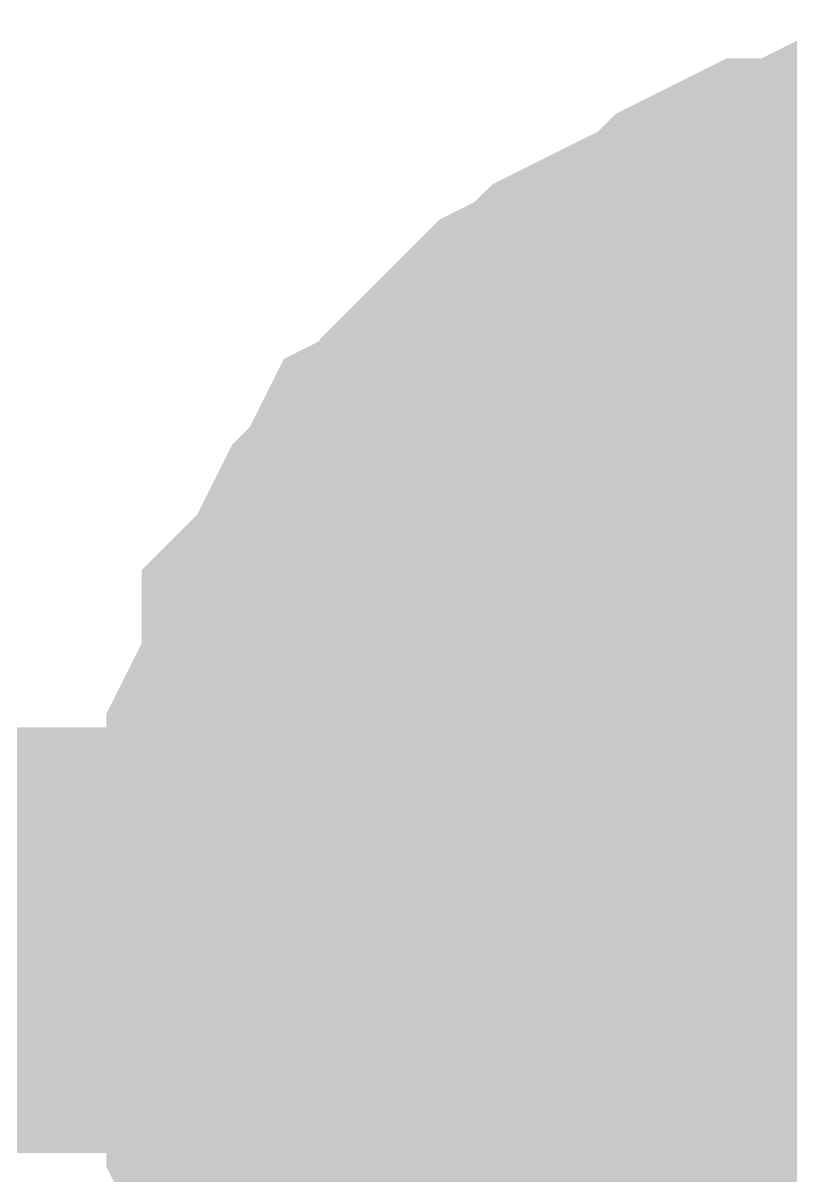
# Model space of a CAD drawing. Header units: inches. Extents: x 0 to 569, y 0 to 432.
# Drawn here: x 52.638 to 53.179, y 114.134 to 114.946 of the extents above; entities that cross this region are included whole.
import ezdxf

# ---------------------------------------------------------------- set-up
doc = ezdxf.new("R2010")
doc.units = ezdxf.units.IN
doc.layers.add('Sheet', color=255, linetype='Continuous')

msp = doc.modelspace()

# ---------------------------------------------------------------- linework, layer by layer
at = {"layer": 'Sheet'}
for points in [[(52.83398, 114.3, 0.29972, 0.29972, 0), (52.83398, 114.3248, 0.29972, 0.29972, 0), (52.83398, 114.34961, 0.29972, 0.29972, 0), (52.83398, 114.37441, 0.29972, 0.29972, 0), (52.84639, 114.39922, 0.29972, 0.29972, 0), (52.84639, 114.42402, 0.29972, 0.29972, 0), (52.85879, 114.44883, 0.29972, 0.29972, 0), (52.87119, 114.47363, 0.29972, 0.29972, 0), (52.87119, 114.49844, 0.29972, 0.29972, 0), (52.88359, 114.51084, 0.29972, 0.29972, 0), (52.896, 114.53564, 0.29972, 0.29972, 0), (52.9084, 114.56045, 0.29972, 0.29972, 0), (52.9208, 114.57285, 0.29972, 0.29972, 0), (52.9332, 114.59766, 0.29972, 0.29972, 0), (52.95801, 114.61006, 0.29972, 0.29972, 0), (52.97041, 114.63486, 0.29972, 0.29972, 0), (52.98281, 114.64727, 0.29972, 0.29972, 0), (53.00762, 114.67207, 0.29972, 0.29972, 0), (53.02002, 114.68447, 0.29972, 0.29972, 0), (53.04482, 114.69688, 0.29972, 0.29972, 0), (53.05723, 114.70928, 0.29972, 0.29972, 0), (53.08203, 114.72168, 0.29972, 0.29972, 0), (53.10684, 114.73408, 0.29972, 0.29972, 0), (53.13164, 114.74648, 0.29972, 0.29972, 0), (53.14404, 114.75889, 0.29972, 0.29972, 0), (53.16885, 114.77129, 0.29972, 0.29972, 0), (53.19365, 114.77129, 0.29972, 0.29972, 0), (53.21846, 114.78369, 0.29972, 0.29972, 0), (53.24326, 114.78369, 0.29972, 0.29972, 0), (53.26807, 114.79609, 0.29972, 0.29972, 0), (53.29287, 114.79609, 0.29972, 0.29972, 0), (53.31768, 114.79609, 0.29972, 0.29972, 0), (53.34248, 114.79609, 0.29972, 0.29972, 0)], [(52.83398, 114.3, 0.29972, 0.29972, 0), (52.83398, 114.3248, 0.29972, 0.29972, 0), (52.83398, 114.34961, 0.29972, 0.29972, 0), (52.83398, 114.37441, 0.29972, 0.29972, 0), (52.84639, 114.39922, 0.29972, 0.29972, 0), (52.84639, 114.42402, 0.29972, 0.29972, 0), (52.85879, 114.44883, 0.29972, 0.29972, 0), (52.87119, 114.47363, 0.29972, 0.29972, 0), (52.87119, 114.49844, 0.29972, 0.29972, 0), (52.88359, 114.51084, 0.29972, 0.29972, 0), (52.896, 114.53564, 0.29972, 0.29972, 0), (52.9084, 114.56045, 0.29972, 0.29972, 0), (52.9208, 114.57285, 0.29972, 0.29972, 0), (52.9332, 114.59766, 0.29972, 0.29972, 0), (52.95801, 114.61006, 0.29972, 0.29972, 0), (52.97041, 114.63486, 0.29972, 0.29972, 0), (52.98281, 114.64727, 0.29972, 0.29972, 0), (53.00762, 114.67207, 0.29972, 0.29972, 0), (53.02002, 114.68447, 0.29972, 0.29972, 0), (53.04482, 114.69688, 0.29972, 0.29972, 0), (53.05723, 114.70928, 0.29972, 0.29972, 0), (53.08203, 114.72168, 0.29972, 0.29972, 0), (53.10684, 114.73408, 0.29972, 0.29972, 0), (53.13164, 114.74648, 0.29972, 0.29972, 0), (53.14404, 114.75889, 0.29972, 0.29972, 0), (53.16885, 114.77129, 0.29972, 0.29972, 0), (53.19365, 114.77129, 0.29972, 0.29972, 0), (53.21846, 114.78369, 0.29972, 0.29972, 0), (53.24326, 114.78369, 0.29972, 0.29972, 0), (53.26807, 114.79609, 0.29972, 0.29972, 0), (53.29287, 114.79609, 0.29972, 0.29972, 0), (53.31768, 114.79609, 0.29972, 0.29972, 0), (53.34248, 114.79609, 0.29972, 0.29972, 0)], [(52.83398, 114.3, 0.29972, 0.29972, 0), (52.83398, 114.3248, 0.29972, 0.29972, 0), (52.83398, 114.34961, 0.29972, 0.29972, 0), (52.83398, 114.37441, 0.29972, 0.29972, 0), (52.84639, 114.39922, 0.29972, 0.29972, 0), (52.84639, 114.42402, 0.29972, 0.29972, 0), (52.85879, 114.44883, 0.29972, 0.29972, 0), (52.87119, 114.47363, 0.29972, 0.29972, 0), (52.87119, 114.49844, 0.29972, 0.29972, 0), (52.88359, 114.51084, 0.29972, 0.29972, 0), (52.896, 114.53564, 0.29972, 0.29972, 0), (52.9084, 114.56045, 0.29972, 0.29972, 0), (52.9208, 114.57285, 0.29972, 0.29972, 0), (52.9332, 114.59766, 0.29972, 0.29972, 0), (52.95801, 114.61006, 0.29972, 0.29972, 0), (52.97041, 114.63486, 0.29972, 0.29972, 0), (52.98281, 114.64727, 0.29972, 0.29972, 0), (53.00762, 114.67207, 0.29972, 0.29972, 0), (53.02002, 114.68447, 0.29972, 0.29972, 0), (53.04482, 114.69688, 0.29972, 0.29972, 0), (53.05723, 114.70928, 0.29972, 0.29972, 0), (53.08203, 114.72168, 0.29972, 0.29972, 0), (53.10684, 114.73408, 0.29972, 0.29972, 0), (53.13164, 114.74648, 0.29972, 0.29972, 0), (53.14404, 114.75889, 0.29972, 0.29972, 0), (53.16885, 114.77129, 0.29972, 0.29972, 0), (53.19365, 114.77129, 0.29972, 0.29972, 0), (53.21846, 114.78369, 0.29972, 0.29972, 0), (53.24326, 114.78369, 0.29972, 0.29972, 0), (53.26807, 114.79609, 0.29972, 0.29972, 0), (53.29287, 114.79609, 0.29972, 0.29972, 0), (53.31768, 114.79609, 0.29972, 0.29972, 0), (53.34248, 114.79609, 0.29972, 0.29972, 0)], [(52.83398, 114.3, 0.29972, 0.29972, 0), (52.83398, 114.3248, 0.29972, 0.29972, 0), (52.83398, 114.34961, 0.29972, 0.29972, 0), (52.83398, 114.37441, 0.29972, 0.29972, 0), (52.84639, 114.39922, 0.29972, 0.29972, 0), (52.84639, 114.42402, 0.29972, 0.29972, 0), (52.85879, 114.44883, 0.29972, 0.29972, 0), (52.87119, 114.47363, 0.29972, 0.29972, 0), (52.87119, 114.49844, 0.29972, 0.29972, 0), (52.88359, 114.51084, 0.29972, 0.29972, 0), (52.896, 114.53564, 0.29972, 0.29972, 0), (52.9084, 114.56045, 0.29972, 0.29972, 0), (52.9208, 114.57285, 0.29972, 0.29972, 0), (52.9332, 114.59766, 0.29972, 0.29972, 0), (52.95801, 114.61006, 0.29972, 0.29972, 0), (52.97041, 114.63486, 0.29972, 0.29972, 0), (52.98281, 114.64727, 0.29972, 0.29972, 0), (53.00762, 114.67207, 0.29972, 0.29972, 0), (53.02002, 114.68447, 0.29972, 0.29972, 0), (53.04482, 114.69688, 0.29972, 0.29972, 0), (53.05723, 114.70928, 0.29972, 0.29972, 0), (53.08203, 114.72168, 0.29972, 0.29972, 0), (53.10684, 114.73408, 0.29972, 0.29972, 0), (53.13164, 114.74648, 0.29972, 0.29972, 0), (53.14404, 114.75889, 0.29972, 0.29972, 0), (53.16885, 114.77129, 0.29972, 0.29972, 0), (53.19365, 114.77129, 0.29972, 0.29972, 0), (53.21846, 114.78369, 0.29972, 0.29972, 0), (53.24326, 114.78369, 0.29972, 0.29972, 0), (53.26807, 114.79609, 0.29972, 0.29972, 0), (53.29287, 114.79609, 0.29972, 0.29972, 0), (53.31768, 114.79609, 0.29972, 0.29972, 0), (53.34248, 114.79609, 0.29972, 0.29972, 0)], [(52.83398, 114.3, 0.29972, 0.29972, 0), (52.83398, 114.3248, 0.29972, 0.29972, 0), (52.83398, 114.34961, 0.29972, 0.29972, 0), (52.83398, 114.37441, 0.29972, 0.29972, 0), (52.84639, 114.39922, 0.29972, 0.29972, 0), (52.84639, 114.42402, 0.29972, 0.29972, 0), (52.85879, 114.44883, 0.29972, 0.29972, 0), (52.87119, 114.47363, 0.29972, 0.29972, 0), (52.87119, 114.49844, 0.29972, 0.29972, 0), (52.88359, 114.51084, 0.29972, 0.29972, 0), (52.896, 114.53564, 0.29972, 0.29972, 0), (52.9084, 114.56045, 0.29972, 0.29972, 0), (52.9208, 114.57285, 0.29972, 0.29972, 0), (52.9332, 114.59766, 0.29972, 0.29972, 0), (52.95801, 114.61006, 0.29972, 0.29972, 0), (52.97041, 114.63486, 0.29972, 0.29972, 0), (52.98281, 114.64727, 0.29972, 0.29972, 0), (53.00762, 114.67207, 0.29972, 0.29972, 0), (53.02002, 114.68447, 0.29972, 0.29972, 0), (53.04482, 114.69688, 0.29972, 0.29972, 0), (53.05723, 114.70928, 0.29972, 0.29972, 0), (53.08203, 114.72168, 0.29972, 0.29972, 0), (53.10684, 114.73408, 0.29972, 0.29972, 0), (53.13164, 114.74648, 0.29972, 0.29972, 0), (53.14404, 114.75889, 0.29972, 0.29972, 0), (53.16885, 114.77129, 0.29972, 0.29972, 0), (53.19365, 114.77129, 0.29972, 0.29972, 0), (53.21846, 114.78369, 0.29972, 0.29972, 0), (53.24326, 114.78369, 0.29972, 0.29972, 0), (53.26807, 114.79609, 0.29972, 0.29972, 0), (53.29287, 114.79609, 0.29972, 0.29972, 0), (53.31768, 114.79609, 0.29972, 0.29972, 0), (53.34248, 114.79609, 0.29972, 0.29972, 0)], [(52.83398, 114.3, 0.29972, 0.29972, 0), (52.83398, 114.3248, 0.29972, 0.29972, 0), (52.83398, 114.34961, 0.29972, 0.29972, 0), (52.83398, 114.37441, 0.29972, 0.29972, 0), (52.84639, 114.39922, 0.29972, 0.29972, 0), (52.84639, 114.42402, 0.29972, 0.29972, 0), (52.85879, 114.44883, 0.29972, 0.29972, 0), (52.87119, 114.47363, 0.29972, 0.29972, 0), (52.87119, 114.49844, 0.29972, 0.29972, 0), (52.88359, 114.51084, 0.29972, 0.29972, 0), (52.896, 114.53564, 0.29972, 0.29972, 0), (52.9084, 114.56045, 0.29972, 0.29972, 0), (52.9208, 114.57285, 0.29972, 0.29972, 0), (52.9332, 114.59766, 0.29972, 0.29972, 0), (52.95801, 114.61006, 0.29972, 0.29972, 0), (52.97041, 114.63486, 0.29972, 0.29972, 0), (52.98281, 114.64727, 0.29972, 0.29972, 0), (53.00762, 114.67207, 0.29972, 0.29972, 0), (53.02002, 114.68447, 0.29972, 0.29972, 0), (53.04482, 114.69688, 0.29972, 0.29972, 0), (53.05723, 114.70928, 0.29972, 0.29972, 0), (53.08203, 114.72168, 0.29972, 0.29972, 0), (53.10684, 114.73408, 0.29972, 0.29972, 0), (53.13164, 114.74648, 0.29972, 0.29972, 0), (53.14404, 114.75889, 0.29972, 0.29972, 0), (53.16885, 114.77129, 0.29972, 0.29972, 0), (53.19365, 114.77129, 0.29972, 0.29972, 0), (53.21846, 114.78369, 0.29972, 0.29972, 0), (53.24326, 114.78369, 0.29972, 0.29972, 0), (53.26807, 114.79609, 0.29972, 0.29972, 0), (53.29287, 114.79609, 0.29972, 0.29972, 0), (53.31768, 114.79609, 0.29972, 0.29972, 0), (53.34248, 114.79609, 0.29972, 0.29972, 0)], [(52.83398, 114.3, 0.29972, 0.29972, 0), (52.83398, 114.3248, 0.29972, 0.29972, 0), (52.83398, 114.34961, 0.29972, 0.29972, 0), (52.83398, 114.37441, 0.29972, 0.29972, 0), (52.84639, 114.39922, 0.29972, 0.29972, 0), (52.84639, 114.42402, 0.29972, 0.29972, 0), (52.85879, 114.44883, 0.29972, 0.29972, 0), (52.87119, 114.47363, 0.29972, 0.29972, 0), (52.87119, 114.49844, 0.29972, 0.29972, 0), (52.88359, 114.51084, 0.29972, 0.29972, 0), (52.896, 114.53564, 0.29972, 0.29972, 0), (52.9084, 114.56045, 0.29972, 0.29972, 0), (52.9208, 114.57285, 0.29972, 0.29972, 0), (52.9332, 114.59766, 0.29972, 0.29972, 0), (52.95801, 114.61006, 0.29972, 0.29972, 0), (52.97041, 114.63486, 0.29972, 0.29972, 0), (52.98281, 114.64727, 0.29972, 0.29972, 0), (53.00762, 114.67207, 0.29972, 0.29972, 0), (53.02002, 114.68447, 0.29972, 0.29972, 0), (53.04482, 114.69688, 0.29972, 0.29972, 0), (53.05723, 114.70928, 0.29972, 0.29972, 0), (53.08203, 114.72168, 0.29972, 0.29972, 0), (53.10684, 114.73408, 0.29972, 0.29972, 0), (53.13164, 114.74648, 0.29972, 0.29972, 0), (53.14404, 114.75889, 0.29972, 0.29972, 0), (53.16885, 114.77129, 0.29972, 0.29972, 0), (53.19365, 114.77129, 0.29972, 0.29972, 0), (53.21846, 114.78369, 0.29972, 0.29972, 0), (53.24326, 114.78369, 0.29972, 0.29972, 0), (53.26807, 114.79609, 0.29972, 0.29972, 0), (53.29287, 114.79609, 0.29972, 0.29972, 0), (53.31768, 114.79609, 0.29972, 0.29972, 0), (53.34248, 114.79609, 0.29972, 0.29972, 0)], [(52.83398, 114.3, 0.09906, 0.09906, 0), (52.83398, 114.3248, 0.09906, 0.09906, 0), (52.83398, 114.34961, 0.09906, 0.09906, 0), (52.83398, 114.37441, 0.09906, 0.09906, 0), (52.84639, 114.39922, 0.09906, 0.09906, 0), (52.84639, 114.42402, 0.09906, 0.09906, 0), (52.85879, 114.44883, 0.09906, 0.09906, 0), (52.87119, 114.47363, 0.09906, 0.09906, 0), (52.87119, 114.49844, 0.09906, 0.09906, 0), (52.88359, 114.51084, 0.09906, 0.09906, 0), (52.896, 114.53564, 0.09906, 0.09906, 0), (52.9084, 114.56045, 0.09906, 0.09906, 0), (52.9208, 114.57285, 0.09906, 0.09906, 0), (52.9332, 114.59766, 0.09906, 0.09906, 0), (52.95801, 114.61006, 0.09906, 0.09906, 0), (52.97041, 114.63486, 0.09906, 0.09906, 0), (52.98281, 114.64727, 0.09906, 0.09906, 0), (53.00762, 114.67207, 0.09906, 0.09906, 0), (53.02002, 114.68447, 0.09906, 0.09906, 0), (53.04482, 114.69688, 0.09906, 0.09906, 0), (53.05723, 114.70928, 0.09906, 0.09906, 0), (53.08203, 114.72168, 0.09906, 0.09906, 0), (53.10684, 114.73408, 0.09906, 0.09906, 0), (53.13164, 114.74648, 0.09906, 0.09906, 0), (53.14404, 114.75889, 0.09906, 0.09906, 0), (53.16885, 114.77129, 0.09906, 0.09906, 0), (53.19365, 114.77129, 0.09906, 0.09906, 0), (53.21846, 114.78369, 0.09906, 0.09906, 0), (53.24326, 114.78369, 0.09906, 0.09906, 0)], [(52.83398, 114.3, 0.09906, 0.09906, 0), (52.83398, 114.3248, 0.09906, 0.09906, 0), (52.83398, 114.34961, 0.09906, 0.09906, 0), (52.83398, 114.37441, 0.09906, 0.09906, 0), (52.84639, 114.39922, 0.09906, 0.09906, 0), (52.84639, 114.42402, 0.09906, 0.09906, 0), (52.85879, 114.44883, 0.09906, 0.09906, 0), (52.87119, 114.47363, 0.09906, 0.09906, 0), (52.87119, 114.49844, 0.09906, 0.09906, 0), (52.88359, 114.51084, 0.09906, 0.09906, 0), (52.896, 114.53564, 0.09906, 0.09906, 0), (52.9084, 114.56045, 0.09906, 0.09906, 0), (52.9208, 114.57285, 0.09906, 0.09906, 0), (52.9332, 114.59766, 0.09906, 0.09906, 0), (52.95801, 114.61006, 0.09906, 0.09906, 0), (52.97041, 114.63486, 0.09906, 0.09906, 0), (52.98281, 114.64727, 0.09906, 0.09906, 0), (53.00762, 114.67207, 0.09906, 0.09906, 0), (53.02002, 114.68447, 0.09906, 0.09906, 0), (53.04482, 114.69688, 0.09906, 0.09906, 0), (53.05723, 114.70928, 0.09906, 0.09906, 0), (53.08203, 114.72168, 0.09906, 0.09906, 0), (53.10684, 114.73408, 0.09906, 0.09906, 0), (53.13164, 114.74648, 0.09906, 0.09906, 0), (53.14404, 114.75889, 0.09906, 0.09906, 0), (53.16885, 114.77129, 0.09906, 0.09906, 0), (53.19365, 114.77129, 0.09906, 0.09906, 0), (53.21846, 114.78369, 0.09906, 0.09906, 0), (53.24326, 114.78369, 0.09906, 0.09906, 0)], [(52.83398, 114.3, 0.09906, 0.09906, 0), (52.83398, 114.3248, 0.09906, 0.09906, 0), (52.83398, 114.34961, 0.09906, 0.09906, 0), (52.83398, 114.37441, 0.09906, 0.09906, 0), (52.84639, 114.39922, 0.09906, 0.09906, 0), (52.84639, 114.42402, 0.09906, 0.09906, 0), (52.85879, 114.44883, 0.09906, 0.09906, 0), (52.87119, 114.47363, 0.09906, 0.09906, 0), (52.87119, 114.49844, 0.09906, 0.09906, 0), (52.88359, 114.51084, 0.09906, 0.09906, 0), (52.896, 114.53564, 0.09906, 0.09906, 0), (52.9084, 114.56045, 0.09906, 0.09906, 0), (52.9208, 114.57285, 0.09906, 0.09906, 0), (52.9332, 114.59766, 0.09906, 0.09906, 0), (52.95801, 114.61006, 0.09906, 0.09906, 0), (52.97041, 114.63486, 0.09906, 0.09906, 0), (52.98281, 114.64727, 0.09906, 0.09906, 0), (53.00762, 114.67207, 0.09906, 0.09906, 0), (53.02002, 114.68447, 0.09906, 0.09906, 0), (53.04482, 114.69688, 0.09906, 0.09906, 0), (53.05723, 114.70928, 0.09906, 0.09906, 0), (53.08203, 114.72168, 0.09906, 0.09906, 0), (53.10684, 114.73408, 0.09906, 0.09906, 0), (53.13164, 114.74648, 0.09906, 0.09906, 0), (53.14404, 114.75889, 0.09906, 0.09906, 0), (53.16885, 114.77129, 0.09906, 0.09906, 0), (53.19365, 114.77129, 0.09906, 0.09906, 0), (53.21846, 114.78369, 0.09906, 0.09906, 0), (53.24326, 114.78369, 0.09906, 0.09906, 0)], [(52.83398, 114.3, 0.09906, 0.09906, 0), (52.83398, 114.3248, 0.09906, 0.09906, 0), (52.83398, 114.34961, 0.09906, 0.09906, 0), (52.83398, 114.37441, 0.09906, 0.09906, 0), (52.84639, 114.39922, 0.09906, 0.09906, 0), (52.84639, 114.42402, 0.09906, 0.09906, 0), (52.85879, 114.44883, 0.09906, 0.09906, 0), (52.87119, 114.47363, 0.09906, 0.09906, 0), (52.87119, 114.49844, 0.09906, 0.09906, 0), (52.88359, 114.51084, 0.09906, 0.09906, 0), (52.896, 114.53564, 0.09906, 0.09906, 0), (52.9084, 114.56045, 0.09906, 0.09906, 0), (52.9208, 114.57285, 0.09906, 0.09906, 0), (52.9332, 114.59766, 0.09906, 0.09906, 0), (52.95801, 114.61006, 0.09906, 0.09906, 0), (52.97041, 114.63486, 0.09906, 0.09906, 0), (52.98281, 114.64727, 0.09906, 0.09906, 0), (53.00762, 114.67207, 0.09906, 0.09906, 0), (53.02002, 114.68447, 0.09906, 0.09906, 0), (53.04482, 114.69688, 0.09906, 0.09906, 0), (53.05723, 114.70928, 0.09906, 0.09906, 0), (53.08203, 114.72168, 0.09906, 0.09906, 0), (53.10684, 114.73408, 0.09906, 0.09906, 0), (53.13164, 114.74648, 0.09906, 0.09906, 0), (53.14404, 114.75889, 0.09906, 0.09906, 0), (53.16885, 114.77129, 0.09906, 0.09906, 0), (53.19365, 114.77129, 0.09906, 0.09906, 0), (53.21846, 114.78369, 0.09906, 0.09906, 0), (53.24326, 114.78369, 0.09906, 0.09906, 0)], [(52.83398, 114.3, 0.09906, 0.09906, 0), (52.83398, 114.3248, 0.09906, 0.09906, 0), (52.83398, 114.34961, 0.09906, 0.09906, 0), (52.83398, 114.37441, 0.09906, 0.09906, 0), (52.84639, 114.39922, 0.09906, 0.09906, 0), (52.84639, 114.42402, 0.09906, 0.09906, 0), (52.85879, 114.44883, 0.09906, 0.09906, 0), (52.87119, 114.47363, 0.09906, 0.09906, 0), (52.87119, 114.49844, 0.09906, 0.09906, 0), (52.88359, 114.51084, 0.09906, 0.09906, 0), (52.896, 114.53564, 0.09906, 0.09906, 0), (52.9084, 114.56045, 0.09906, 0.09906, 0), (52.9208, 114.57285, 0.09906, 0.09906, 0), (52.9332, 114.59766, 0.09906, 0.09906, 0), (52.95801, 114.61006, 0.09906, 0.09906, 0), (52.97041, 114.63486, 0.09906, 0.09906, 0), (52.98281, 114.64727, 0.09906, 0.09906, 0), (53.00762, 114.67207, 0.09906, 0.09906, 0), (53.02002, 114.68447, 0.09906, 0.09906, 0), (53.04482, 114.69688, 0.09906, 0.09906, 0), (53.05723, 114.70928, 0.09906, 0.09906, 0), (53.08203, 114.72168, 0.09906, 0.09906, 0), (53.10684, 114.73408, 0.09906, 0.09906, 0), (53.13164, 114.74648, 0.09906, 0.09906, 0), (53.14404, 114.75889, 0.09906, 0.09906, 0), (53.16885, 114.77129, 0.09906, 0.09906, 0), (53.19365, 114.77129, 0.09906, 0.09906, 0), (53.21846, 114.78369, 0.09906, 0.09906, 0), (53.24326, 114.78369, 0.09906, 0.09906, 0)], [(52.83398, 114.3, 0.09906, 0.09906, 0), (52.83398, 114.3248, 0.09906, 0.09906, 0), (52.83398, 114.34961, 0.09906, 0.09906, 0), (52.83398, 114.37441, 0.09906, 0.09906, 0), (52.84639, 114.39922, 0.09906, 0.09906, 0), (52.84639, 114.42402, 0.09906, 0.09906, 0), (52.85879, 114.44883, 0.09906, 0.09906, 0), (52.87119, 114.47363, 0.09906, 0.09906, 0), (52.87119, 114.49844, 0.09906, 0.09906, 0), (52.88359, 114.51084, 0.09906, 0.09906, 0), (52.896, 114.53564, 0.09906, 0.09906, 0), (52.9084, 114.56045, 0.09906, 0.09906, 0), (52.9208, 114.57285, 0.09906, 0.09906, 0), (52.9332, 114.59766, 0.09906, 0.09906, 0), (52.95801, 114.61006, 0.09906, 0.09906, 0), (52.97041, 114.63486, 0.09906, 0.09906, 0), (52.98281, 114.64727, 0.09906, 0.09906, 0), (53.00762, 114.67207, 0.09906, 0.09906, 0), (53.02002, 114.68447, 0.09906, 0.09906, 0), (53.04482, 114.69688, 0.09906, 0.09906, 0), (53.05723, 114.70928, 0.09906, 0.09906, 0), (53.08203, 114.72168, 0.09906, 0.09906, 0), (53.10684, 114.73408, 0.09906, 0.09906, 0), (53.13164, 114.74648, 0.09906, 0.09906, 0), (53.14404, 114.75889, 0.09906, 0.09906, 0), (53.16885, 114.77129, 0.09906, 0.09906, 0), (53.19365, 114.77129, 0.09906, 0.09906, 0), (53.21846, 114.78369, 0.09906, 0.09906, 0), (53.24326, 114.78369, 0.09906, 0.09906, 0)], [(52.83398, 114.3, 0.09906, 0.09906, 0), (52.83398, 114.3248, 0.09906, 0.09906, 0), (52.83398, 114.34961, 0.09906, 0.09906, 0), (52.83398, 114.37441, 0.09906, 0.09906, 0), (52.84639, 114.39922, 0.09906, 0.09906, 0), (52.84639, 114.42402, 0.09906, 0.09906, 0), (52.85879, 114.44883, 0.09906, 0.09906, 0), (52.87119, 114.47363, 0.09906, 0.09906, 0), (52.87119, 114.49844, 0.09906, 0.09906, 0), (52.88359, 114.51084, 0.09906, 0.09906, 0), (52.896, 114.53564, 0.09906, 0.09906, 0), (52.9084, 114.56045, 0.09906, 0.09906, 0), (52.9208, 114.57285, 0.09906, 0.09906, 0), (52.9332, 114.59766, 0.09906, 0.09906, 0), (52.95801, 114.61006, 0.09906, 0.09906, 0), (52.97041, 114.63486, 0.09906, 0.09906, 0), (52.98281, 114.64727, 0.09906, 0.09906, 0), (53.00762, 114.67207, 0.09906, 0.09906, 0), (53.02002, 114.68447, 0.09906, 0.09906, 0), (53.04482, 114.69688, 0.09906, 0.09906, 0), (53.05723, 114.70928, 0.09906, 0.09906, 0), (53.08203, 114.72168, 0.09906, 0.09906, 0), (53.10684, 114.73408, 0.09906, 0.09906, 0), (53.13164, 114.74648, 0.09906, 0.09906, 0), (53.14404, 114.75889, 0.09906, 0.09906, 0), (53.16885, 114.77129, 0.09906, 0.09906, 0), (53.19365, 114.77129, 0.09906, 0.09906, 0), (53.21846, 114.78369, 0.09906, 0.09906, 0), (53.24326, 114.78369, 0.09906, 0.09906, 0)], [(114.3, 96.51504, 0.29972, 0.29972, 0), (50.8, 96.51504, 0.29972, 0.29972, 0), (50.8, 114.3, 0.29972, 0.29972, 0), (53.34248, 114.3, 0.29972, 0.29972, 0)], [(52.95801, 113.97754, 0.29972, 0.29972, 0), (52.9332, 113.98994, 0.29972, 0.29972, 0), (52.9208, 114.01475, 0.29972, 0.29972, 0), (52.9084, 114.03955, 0.29972, 0.29972, 0), (52.896, 114.05195, 0.29972, 0.29972, 0), (52.88359, 114.07676, 0.29972, 0.29972, 0), (52.87119, 114.10156, 0.29972, 0.29972, 0), (52.87119, 114.12637, 0.29972, 0.29972, 0), (52.85879, 114.15117, 0.29972, 0.29972, 0), (52.84639, 114.17598, 0.29972, 0.29972, 0), (52.84639, 114.20078, 0.29972, 0.29972, 0), (52.83398, 114.22559, 0.29972, 0.29972, 0), (52.83398, 114.25039, 0.29972, 0.29972, 0), (52.83398, 114.2752, 0.29972, 0.29972, 0), (52.83398, 114.3, 0.29972, 0.29972, 0)], [(52.83398, 114.3, 0.29972, 0.29972, 0), (52.83398, 114.3, 0.29972, 0.29972, 0)], [(52.95801, 113.97754, 0.29972, 0.29972, 0), (52.9332, 113.98994, 0.29972, 0.29972, 0), (52.9208, 114.01475, 0.29972, 0.29972, 0), (52.9084, 114.03955, 0.29972, 0.29972, 0), (52.896, 114.05195, 0.29972, 0.29972, 0), (52.88359, 114.07676, 0.29972, 0.29972, 0), (52.87119, 114.10156, 0.29972, 0.29972, 0), (52.87119, 114.12637, 0.29972, 0.29972, 0), (52.85879, 114.15117, 0.29972, 0.29972, 0), (52.84639, 114.17598, 0.29972, 0.29972, 0), (52.84639, 114.20078, 0.29972, 0.29972, 0), (52.83398, 114.22559, 0.29972, 0.29972, 0), (52.83398, 114.25039, 0.29972, 0.29972, 0), (52.83398, 114.2752, 0.29972, 0.29972, 0), (52.83398, 114.3, 0.29972, 0.29972, 0)], [(52.83398, 114.3, 0.29972, 0.29972, 0), (52.83398, 114.3, 0.29972, 0.29972, 0)], [(52.95801, 113.97754, 0.29972, 0.29972, 0), (52.9332, 113.98994, 0.29972, 0.29972, 0), (52.9208, 114.01475, 0.29972, 0.29972, 0), (52.9084, 114.03955, 0.29972, 0.29972, 0), (52.896, 114.05195, 0.29972, 0.29972, 0), (52.88359, 114.07676, 0.29972, 0.29972, 0), (52.87119, 114.10156, 0.29972, 0.29972, 0), (52.87119, 114.12637, 0.29972, 0.29972, 0), (52.85879, 114.15117, 0.29972, 0.29972, 0), (52.84639, 114.17598, 0.29972, 0.29972, 0), (52.84639, 114.20078, 0.29972, 0.29972, 0), (52.83398, 114.22559, 0.29972, 0.29972, 0), (52.83398, 114.25039, 0.29972, 0.29972, 0), (52.83398, 114.2752, 0.29972, 0.29972, 0), (52.83398, 114.3, 0.29972, 0.29972, 0)], [(52.83398, 114.3, 0.29972, 0.29972, 0), (52.83398, 114.3, 0.29972, 0.29972, 0)], [(52.95801, 113.97754, 0.29972, 0.29972, 0), (52.9332, 113.98994, 0.29972, 0.29972, 0), (52.9208, 114.01475, 0.29972, 0.29972, 0), (52.9084, 114.03955, 0.29972, 0.29972, 0), (52.896, 114.05195, 0.29972, 0.29972, 0), (52.88359, 114.07676, 0.29972, 0.29972, 0), (52.87119, 114.10156, 0.29972, 0.29972, 0), (52.87119, 114.12637, 0.29972, 0.29972, 0), (52.85879, 114.15117, 0.29972, 0.29972, 0), (52.84639, 114.17598, 0.29972, 0.29972, 0), (52.84639, 114.20078, 0.29972, 0.29972, 0), (52.83398, 114.22559, 0.29972, 0.29972, 0), (52.83398, 114.25039, 0.29972, 0.29972, 0), (52.83398, 114.2752, 0.29972, 0.29972, 0), (52.83398, 114.3, 0.29972, 0.29972, 0)], [(52.83398, 114.3, 0.29972, 0.29972, 0), (52.83398, 114.3, 0.29972, 0.29972, 0)], [(52.95801, 113.97754, 0.29972, 0.29972, 0), (52.9332, 113.98994, 0.29972, 0.29972, 0), (52.9208, 114.01475, 0.29972, 0.29972, 0), (52.9084, 114.03955, 0.29972, 0.29972, 0), (52.896, 114.05195, 0.29972, 0.29972, 0), (52.88359, 114.07676, 0.29972, 0.29972, 0), (52.87119, 114.10156, 0.29972, 0.29972, 0), (52.87119, 114.12637, 0.29972, 0.29972, 0), (52.85879, 114.15117, 0.29972, 0.29972, 0), (52.84639, 114.17598, 0.29972, 0.29972, 0), (52.84639, 114.20078, 0.29972, 0.29972, 0), (52.83398, 114.22559, 0.29972, 0.29972, 0), (52.83398, 114.25039, 0.29972, 0.29972, 0), (52.83398, 114.2752, 0.29972, 0.29972, 0), (52.83398, 114.3, 0.29972, 0.29972, 0)], [(52.83398, 114.3, 0.29972, 0.29972, 0), (52.83398, 114.3, 0.29972, 0.29972, 0)], [(52.95801, 113.97754, 0.29972, 0.29972, 0), (52.9332, 113.98994, 0.29972, 0.29972, 0), (52.9208, 114.01475, 0.29972, 0.29972, 0), (52.9084, 114.03955, 0.29972, 0.29972, 0), (52.896, 114.05195, 0.29972, 0.29972, 0), (52.88359, 114.07676, 0.29972, 0.29972, 0), (52.87119, 114.10156, 0.29972, 0.29972, 0), (52.87119, 114.12637, 0.29972, 0.29972, 0), (52.85879, 114.15117, 0.29972, 0.29972, 0), (52.84639, 114.17598, 0.29972, 0.29972, 0), (52.84639, 114.20078, 0.29972, 0.29972, 0), (52.83398, 114.22559, 0.29972, 0.29972, 0), (52.83398, 114.25039, 0.29972, 0.29972, 0), (52.83398, 114.2752, 0.29972, 0.29972, 0), (52.83398, 114.3, 0.29972, 0.29972, 0)], [(52.83398, 114.3, 0.29972, 0.29972, 0), (52.83398, 114.3, 0.29972, 0.29972, 0)], [(52.95801, 113.97754, 0.29972, 0.29972, 0), (52.9332, 113.98994, 0.29972, 0.29972, 0), (52.9208, 114.01475, 0.29972, 0.29972, 0), (52.9084, 114.03955, 0.29972, 0.29972, 0), (52.896, 114.05195, 0.29972, 0.29972, 0), (52.88359, 114.07676, 0.29972, 0.29972, 0), (52.87119, 114.10156, 0.29972, 0.29972, 0), (52.87119, 114.12637, 0.29972, 0.29972, 0), (52.85879, 114.15117, 0.29972, 0.29972, 0), (52.84639, 114.17598, 0.29972, 0.29972, 0), (52.84639, 114.20078, 0.29972, 0.29972, 0), (52.83398, 114.22559, 0.29972, 0.29972, 0), (52.83398, 114.25039, 0.29972, 0.29972, 0), (52.83398, 114.2752, 0.29972, 0.29972, 0), (52.83398, 114.3, 0.29972, 0.29972, 0)], [(52.83398, 114.3, 0.29972, 0.29972, 0), (52.83398, 114.3, 0.29972, 0.29972, 0)], [(52.88359, 114.07676, 0.09906, 0.09906, 0), (52.87119, 114.10156, 0.09906, 0.09906, 0), (52.87119, 114.12637, 0.09906, 0.09906, 0), (52.85879, 114.15117, 0.09906, 0.09906, 0), (52.84639, 114.17598, 0.09906, 0.09906, 0), (52.84639, 114.20078, 0.09906, 0.09906, 0), (52.83398, 114.22559, 0.09906, 0.09906, 0), (52.83398, 114.25039, 0.09906, 0.09906, 0), (52.83398, 114.2752, 0.09906, 0.09906, 0), (52.83398, 114.3, 0.09906, 0.09906, 0)], [(52.83398, 114.3, 0.09906, 0.09906, 0), (52.83398, 114.3, 0.09906, 0.09906, 0)], [(52.88359, 114.07676, 0.09906, 0.09906, 0), (52.87119, 114.10156, 0.09906, 0.09906, 0), (52.87119, 114.12637, 0.09906, 0.09906, 0), (52.85879, 114.15117, 0.09906, 0.09906, 0), (52.84639, 114.17598, 0.09906, 0.09906, 0), (52.84639, 114.20078, 0.09906, 0.09906, 0), (52.83398, 114.22559, 0.09906, 0.09906, 0), (52.83398, 114.25039, 0.09906, 0.09906, 0), (52.83398, 114.2752, 0.09906, 0.09906, 0), (52.83398, 114.3, 0.09906, 0.09906, 0)], [(52.83398, 114.3, 0.09906, 0.09906, 0), (52.83398, 114.3, 0.09906, 0.09906, 0)], [(52.88359, 114.07676, 0.09906, 0.09906, 0), (52.87119, 114.10156, 0.09906, 0.09906, 0), (52.87119, 114.12637, 0.09906, 0.09906, 0), (52.85879, 114.15117, 0.09906, 0.09906, 0), (52.84639, 114.17598, 0.09906, 0.09906, 0), (52.84639, 114.20078, 0.09906, 0.09906, 0), (52.83398, 114.22559, 0.09906, 0.09906, 0), (52.83398, 114.25039, 0.09906, 0.09906, 0), (52.83398, 114.2752, 0.09906, 0.09906, 0), (52.83398, 114.3, 0.09906, 0.09906, 0)], [(52.83398, 114.3, 0.09906, 0.09906, 0), (52.83398, 114.3, 0.09906, 0.09906, 0)], [(52.88359, 114.07676, 0.09906, 0.09906, 0), (52.87119, 114.10156, 0.09906, 0.09906, 0), (52.87119, 114.12637, 0.09906, 0.09906, 0), (52.85879, 114.15117, 0.09906, 0.09906, 0), (52.84639, 114.17598, 0.09906, 0.09906, 0), (52.84639, 114.20078, 0.09906, 0.09906, 0), (52.83398, 114.22559, 0.09906, 0.09906, 0), (52.83398, 114.25039, 0.09906, 0.09906, 0), (52.83398, 114.2752, 0.09906, 0.09906, 0), (52.83398, 114.3, 0.09906, 0.09906, 0)], [(52.83398, 114.3, 0.09906, 0.09906, 0), (52.83398, 114.3, 0.09906, 0.09906, 0)], [(52.88359, 114.07676, 0.09906, 0.09906, 0), (52.87119, 114.10156, 0.09906, 0.09906, 0), (52.87119, 114.12637, 0.09906, 0.09906, 0), (52.85879, 114.15117, 0.09906, 0.09906, 0), (52.84639, 114.17598, 0.09906, 0.09906, 0), (52.84639, 114.20078, 0.09906, 0.09906, 0), (52.83398, 114.22559, 0.09906, 0.09906, 0), (52.83398, 114.25039, 0.09906, 0.09906, 0), (52.83398, 114.2752, 0.09906, 0.09906, 0), (52.83398, 114.3, 0.09906, 0.09906, 0)], [(52.83398, 114.3, 0.09906, 0.09906, 0), (52.83398, 114.3, 0.09906, 0.09906, 0)], [(52.88359, 114.07676, 0.09906, 0.09906, 0), (52.87119, 114.10156, 0.09906, 0.09906, 0), (52.87119, 114.12637, 0.09906, 0.09906, 0), (52.85879, 114.15117, 0.09906, 0.09906, 0), (52.84639, 114.17598, 0.09906, 0.09906, 0), (52.84639, 114.20078, 0.09906, 0.09906, 0), (52.83398, 114.22559, 0.09906, 0.09906, 0), (52.83398, 114.25039, 0.09906, 0.09906, 0), (52.83398, 114.2752, 0.09906, 0.09906, 0), (52.83398, 114.3, 0.09906, 0.09906, 0)], [(52.83398, 114.3, 0.09906, 0.09906, 0), (52.83398, 114.3, 0.09906, 0.09906, 0)], [(52.88359, 114.07676, 0.09906, 0.09906, 0), (52.87119, 114.10156, 0.09906, 0.09906, 0), (52.87119, 114.12637, 0.09906, 0.09906, 0), (52.85879, 114.15117, 0.09906, 0.09906, 0), (52.84639, 114.17598, 0.09906, 0.09906, 0), (52.84639, 114.20078, 0.09906, 0.09906, 0), (52.83398, 114.22559, 0.09906, 0.09906, 0), (52.83398, 114.25039, 0.09906, 0.09906, 0), (52.83398, 114.2752, 0.09906, 0.09906, 0), (52.83398, 114.3, 0.09906, 0.09906, 0)], [(52.83398, 114.3, 0.09906, 0.09906, 0), (52.83398, 114.3, 0.09906, 0.09906, 0)]]:
    msp.add_lwpolyline(points, format="xyseb", dxfattribs=at)
msp.add_lwpolyline([(53.086, 114.3, 0.508, 0.508, 1), (53.594, 114.3, 0.508, 0.508, 1)], format="xyseb", close=True, dxfattribs=at)

doc.saveas('drawing.dxf')
